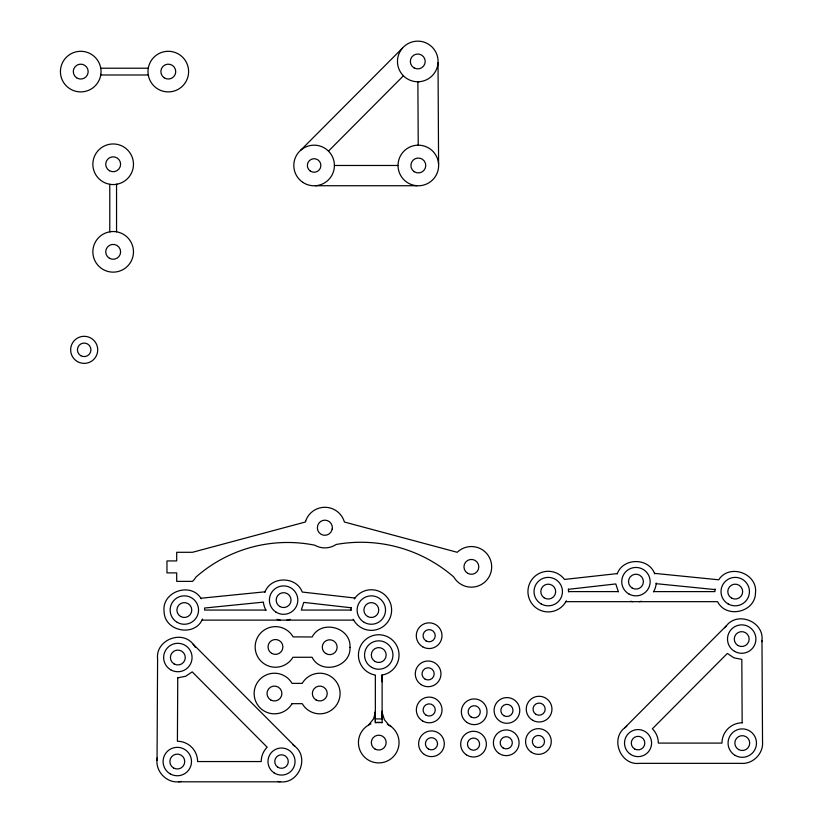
<?xml version="1.0" encoding="UTF-8"?>
<svg xmlns="http://www.w3.org/2000/svg" width="823" height="823" viewBox="0 0 823 823"><rect width="100%" height="100%" fill="white"/><g stroke="black" fill="none" stroke-linecap="round" stroke-linejoin="round"><path stroke-width="1.23" d="M157.039 760.215L157.594 658.853C155.331 640.294 181.595 629.42 193.117 644.142L294.901 746.286C309.623 757.808 298.739 784.072 280.19 781.809L178.622 781.809C165.824 783.095 154.426 770.122 157.388 757.582M382.067 681.814L382.119 675.045L382.119 722.604L375.35 722.604L375.35 711.144M382.119 711.144L382.119 718.921L375.35 718.921M351.02 610.296L351.164 607.641M761.975 640.407C764.228 621.849 737.964 610.964 726.442 625.686L624.667 727.83C609.946 739.352 620.82 765.616 639.378 763.353L740.937 763.353C752.736 764.485 763.651 753.559 762.53 741.77L761.975 640.407L761.841 641.724M656.229 582.982L656.096 584.309A20.308 20.308 0 0 1 654.172 590.636L653.544 591.809M715.094 588.949L714.93 591.603L653.657 591.614M264.841 592.334C270.602 576.059 296.249 575.853 302.236 592.046L354.96 598.043M617.199 573.888C623.001 557.469 648.925 557.469 654.717 573.888M202.551 619.03C194.722 637.475 164.25 631.416 164.075 611.386C161.637 591.5 191.059 581.511 201.224 598.774M566.347 600.8L565.71 601.963A20.297 20.297 0 0 1 535.701 607.569A20.297 20.297 0 0 1 534.055 577.077A20.297 20.297 0 0 1 564.496 579.433L617.322 573.59M354.312 598.969L355.073 597.889A20.297 20.297 0 0 1 385.514 595.533A20.297 20.297 0 0 1 383.868 626.015A20.297 20.297 0 0 1 353.859 620.408L353.221 619.246M724.826 627.795L726.442 625.686M328.47 151.123L403.414 75.809M300.724 150.208L402.509 48.063M368.591 725.022L373.57 718.87L375.309 712.481L375.329 715.701M624.667 727.83L626.776 726.215M290.138 619.338L287.011 620.12M639.358 601.664L639.924 601.572A20.308 20.308 0 0 0 641.22 601.274M381.388 675.169L382.695 674.953A20.297 20.297 0 0 0 395.616 643.761A20.297 20.297 0 0 0 361.863 643.761A20.297 20.297 0 0 0 374.774 674.953L375.35 675.045L375.35 722.604L376.09 722.481A20.297 20.297 0 0 1 381.388 722.481L382.119 722.604M181.255 781.459L178.622 781.809M568.415 589.319L615.789 583.939L618.371 591.809M200.843 598.249L265.088 591.809M742.274 722.789L740.937 722.841A20.297 20.297 0 0 0 721.966 743.097L658.349 743.097A20.297 20.297 0 0 0 652.402 728.746L727.357 653.431L733.941 657.834L741.821 659.377L742.161 722.8M100.735 68.216L148.294 68.216M100.735 74.986L148.294 74.986M334.416 165.474L398.034 165.474M315.446 185.731L417.004 185.731M568.539 591.603L618.258 591.603M565.864 601.664L717.594 601.664C726.246 619.04 755.319 612.333 755.483 592.93C757.901 573.384 729.24 563.138 718.726 579.793L654.48 573.364M265.911 610.059L204.639 610.059L204.526 608.032L263.411 602.127L263.473 602.755A20.308 20.308 0 0 0 265.397 609.092L266.024 610.265M351.03 610.059L301.311 610.059L303.78 602.395L351.154 607.765M201.964 620.12L353.705 620.12M280.19 781.809L277.557 781.459M656.157 583.682L715.033 589.577M632.558 601.664L630.706 601.274M280.211 620.12L279.645 620.028A20.308 20.308 0 0 1 277.084 619.338M387.304 724.24L391.1 726.503M292.793 744.671L294.901 746.286M193.117 644.142L195.442 647.372M382.191 712.646L384.372 719.734L388.888 725.022A20.297 20.297 0 0 1 393.703 756.327A20.297 20.297 0 0 1 362.11 754.249A20.297 20.297 0 0 1 370.967 723.849M568.405 589.186L568.549 591.84M438.031 62.785L438.587 164.147M417.878 81.755L418.228 145.177M116.547 184.27L116.547 231.829M109.778 184.27L109.778 231.829M177.747 677.823L177.408 741.245L178.622 741.286A20.297 20.297 0 0 1 197.602 761.553L261.21 761.553A20.297 20.297 0 0 1 267.156 747.191L192.212 671.877L185.628 676.28L177.747 677.823M350.001 647.31C351.051 667.319 320.991 675.21 312.071 657.268L292.926 657.279A20.297 20.297 0 0 1 262.578 662.628A20.297 20.297 0 0 1 261.909 631.817A20.297 20.297 0 0 1 292.463 635.85L293.091 636.879L312.174 636.971C321.279 619.122 351.246 627.311 350.001 647.31M100.859 74.255L100.643 75.562A20.297 20.297 0 0 1 69.451 88.483A20.297 20.297 0 0 1 69.451 54.719A20.297 20.297 0 0 1 100.643 67.64L100.859 68.947A20.297 20.297 0 0 1 100.859 74.255M148.387 67.64L148.171 68.947A20.297 20.297 0 0 0 148.171 74.255L148.387 75.562A20.297 20.297 0 0 0 179.579 88.483A20.297 20.297 0 0 0 179.579 54.719A20.297 20.297 0 0 0 148.387 67.64M332.163 529.045L331.957 529.93A7.448 7.448 0 0 1 322.719 534.991A7.448 7.448 0 0 1 317.668 525.753L317.832 525.208A7.438 7.438 0 0 1 332.06 525.671L332.163 526.144A7.438 7.438 0 0 1 332.163 529.045M305.652 521.072L305.354 522.019L192.479 552.295L176.698 552.295L176.698 560.926L166.966 560.926L166.966 572.89L176.698 572.89L176.698 581.367L192.551 581.367A20.297 20.297 0 0 0 195.113 578.322L195.823 577.201A138.542 138.542 0 0 1 314.725 545.176A20.297 20.297 0 0 0 336.154 544.476A141.237 141.237 0 0 1 453.792 577.005L454.502 578.137A20.297 20.297 0 0 0 483.379 583.229A20.297 20.297 0 0 0 487.216 554.146A20.297 20.297 0 0 0 457.989 551.595L457.238 552.295L344.384 522.019L344.096 521.072A20.297 20.297 0 0 0 305.652 521.072M292.021 703.675L291.805 704.056A20.297 20.297 0 0 1 261.395 709.076A20.297 20.297 0 0 1 261.066 678.255A20.297 20.297 0 0 1 291.579 682.617L292.021 683.368L302.216 683.368A20.297 20.297 0 0 1 332.842 677.967A20.297 20.297 0 0 1 332.842 709.076A20.297 20.297 0 0 1 302.216 703.675L292.021 703.675M117.123 184.177L115.817 184.393A20.297 20.297 0 0 1 110.519 184.393L109.202 184.177A20.297 20.297 0 0 1 96.281 152.985A20.297 20.297 0 0 1 130.044 152.985A20.297 20.297 0 0 1 117.123 184.177M110.519 231.705L109.202 231.921A20.297 20.297 0 0 0 96.281 263.113A20.297 20.297 0 0 0 130.044 263.113A20.297 20.297 0 0 0 117.123 231.921L115.817 231.705A20.297 20.297 0 0 0 110.519 231.705M419.102 81.714L417.775 81.755A20.297 20.297 0 0 1 399.978 51.684A20.297 20.297 0 0 1 434.894 50.542A20.297 20.297 0 0 1 419.102 81.714M418.331 145.177L417.004 145.218A20.297 20.297 0 0 0 401.213 176.379A20.297 20.297 0 0 0 436.128 175.237A20.297 20.297 0 0 0 418.331 145.177M532.676 720.279A12.859 12.859 0 0 0 551.966 709.148A12.859 12.859 0 0 0 532.676 698.007A12.859 12.859 0 0 0 532.676 720.279M536.061 714.415A6.09 6.09 0 0 0 545.196 709.148A6.09 6.09 0 0 0 536.061 703.871A6.09 6.09 0 0 0 536.061 714.415M531.277 752.191A12.859 12.859 0 0 0 551.256 742.336A12.859 12.859 0 0 0 532.738 729.97A12.859 12.859 0 0 0 531.277 752.191M535.382 746.77A6.09 6.09 0 0 0 544.517 741.502A6.09 6.09 0 0 0 535.382 736.225A6.09 6.09 0 0 0 535.382 746.77M500.497 721.565A12.859 12.859 0 0 0 519.786 710.434A12.859 12.859 0 0 0 500.497 699.303A12.859 12.859 0 0 0 500.497 721.565M503.882 715.712A6.09 6.09 0 0 0 513.017 710.434A6.09 6.09 0 0 0 503.882 705.157A6.09 6.09 0 0 0 503.882 715.712M499.098 753.477A12.859 12.859 0 0 0 519.076 743.622A12.859 12.859 0 0 0 500.559 731.256A12.859 12.859 0 0 0 499.098 753.477M503.203 748.056A6.09 6.09 0 0 0 512.338 742.788A6.09 6.09 0 0 0 503.203 737.511A6.09 6.09 0 0 0 503.203 748.056M467.063 722.481A12.859 12.859 0 0 0 487.031 712.625A12.859 12.859 0 0 0 468.513 700.26A12.859 12.859 0 0 0 467.063 722.481M471.157 717.059A6.09 6.09 0 0 0 480.293 711.782A6.09 6.09 0 0 0 471.157 706.515A6.09 6.09 0 0 0 471.157 717.059M466.374 754.825A12.859 12.859 0 0 0 486.352 744.98A12.859 12.859 0 0 0 467.834 732.604A12.859 12.859 0 0 0 466.374 754.825M470.478 749.414A6.09 6.09 0 0 0 479.614 744.136A6.09 6.09 0 0 0 470.478 738.859A6.09 6.09 0 0 0 470.478 749.414M424.329 754.454A12.859 12.859 0 0 0 444.297 744.599A12.859 12.859 0 0 0 425.779 732.223A12.859 12.859 0 0 0 424.329 754.454M428.423 749.033A6.09 6.09 0 0 0 437.558 743.755A6.09 6.09 0 0 0 428.423 738.488A6.09 6.09 0 0 0 428.423 749.033M173.571 767.993A7.448 7.448 0 0 0 184.743 761.553A7.448 7.448 0 0 0 173.571 755.103A7.448 7.448 0 0 0 173.571 767.993M170.186 773.857A14.217 14.217 0 0 0 191.512 761.553A14.217 14.217 0 0 0 170.186 749.239A14.217 14.217 0 0 0 170.186 773.857M174.137 663.976A7.448 7.448 0 0 0 185.298 657.526A7.448 7.448 0 0 0 174.137 651.075A7.448 7.448 0 0 0 174.137 663.976M273.997 772.807A13.538 13.538 0 0 0 295.025 762.437A13.538 13.538 0 0 0 275.53 749.403A13.538 13.538 0 0 0 273.997 772.807M277.752 767.17A6.769 6.769 0 0 0 288.266 761.995A6.769 6.769 0 0 0 278.524 755.483A6.769 6.769 0 0 0 277.752 767.17M170.752 669.84A14.217 14.217 0 0 0 192.068 657.526A14.217 14.217 0 0 0 170.752 645.211A14.217 14.217 0 0 0 170.752 669.84M731.503 598.054A7.448 7.448 0 0 0 742.675 591.603A7.448 7.448 0 0 0 731.503 585.153A7.448 7.448 0 0 0 731.503 598.054M544.106 597.796A7.448 7.448 0 0 0 555.669 592.087A7.448 7.448 0 0 0 544.949 584.927A7.448 7.448 0 0 0 544.106 597.796M628.854 593.969A14.217 14.217 0 0 0 650.17 581.655A14.217 14.217 0 0 0 628.854 569.341A14.217 14.217 0 0 0 628.854 593.969M632.239 588.106A7.448 7.448 0 0 0 643.401 581.655A7.448 7.448 0 0 0 632.239 575.205A7.448 7.448 0 0 0 632.239 588.106M541.133 603.917A14.217 14.217 0 0 0 562.459 591.603A14.217 14.217 0 0 0 541.133 579.289A14.217 14.217 0 0 0 541.133 603.917M728.118 603.917A14.217 14.217 0 0 0 749.444 591.603A14.217 14.217 0 0 0 728.118 579.289A14.217 14.217 0 0 0 728.118 603.917M738.55 749.547A7.448 7.448 0 0 0 749.712 743.097A7.448 7.448 0 0 0 738.55 736.647A7.448 7.448 0 0 0 738.55 749.547M735.165 755.411A14.217 14.217 0 0 0 756.481 743.097A14.217 14.217 0 0 0 735.165 730.783A14.217 14.217 0 0 0 735.165 755.411M737.984 645.52A7.448 7.448 0 0 0 749.156 639.07A7.448 7.448 0 0 0 737.984 632.63A7.448 7.448 0 0 0 737.984 645.52M630.531 754.352A13.538 13.538 0 0 0 651.559 743.982A13.538 13.538 0 0 0 632.064 730.958A13.538 13.538 0 0 0 630.531 754.352M634.667 748.961A6.769 6.769 0 0 0 644.821 743.097A6.769 6.769 0 0 0 634.667 737.233A6.769 6.769 0 0 0 634.667 748.961M734.6 651.384A14.217 14.217 0 0 0 755.925 639.07A14.217 14.217 0 0 0 734.6 626.766A14.217 14.217 0 0 0 734.6 651.384M422.755 721.071A12.859 12.859 0 0 0 442.033 709.94A12.859 12.859 0 0 0 422.755 698.809A12.859 12.859 0 0 0 422.755 721.071M426.139 715.218A6.09 6.09 0 0 0 435.274 709.94A6.09 6.09 0 0 0 426.139 704.663A6.09 6.09 0 0 0 426.139 715.218M420.985 684.541A12.859 12.859 0 0 0 440.953 674.695A12.859 12.859 0 0 0 422.446 662.32A12.859 12.859 0 0 0 420.985 684.541M425.079 679.129A6.09 6.09 0 0 0 434.215 673.852A6.09 6.09 0 0 0 425.079 668.574A6.09 6.09 0 0 0 425.079 679.129M422.724 646.827A12.859 12.859 0 0 0 442.002 635.695A12.859 12.859 0 0 0 422.724 624.554A12.859 12.859 0 0 0 422.724 646.827M426.098 640.973A6.09 6.09 0 0 0 435.233 635.695A6.09 6.09 0 0 0 426.098 630.418A6.09 6.09 0 0 0 426.098 640.973M375.021 661.486A7.448 7.448 0 0 0 386.182 655.036A7.448 7.448 0 0 0 375.021 648.586A7.448 7.448 0 0 0 375.021 661.486M375.021 749.053A7.448 7.448 0 0 0 386.182 742.603A7.448 7.448 0 0 0 375.021 736.163A7.448 7.448 0 0 0 375.021 749.053M371.636 667.35A14.217 14.217 0 0 0 392.952 655.036A14.217 14.217 0 0 0 371.636 642.722A14.217 14.217 0 0 0 371.636 667.35M467.659 573.302A7.448 7.448 0 0 0 478.821 566.862A7.448 7.448 0 0 0 467.659 560.412A7.448 7.448 0 0 0 467.659 573.302M325.671 653.472A7.448 7.448 0 0 0 337.142 647.578A7.448 7.448 0 0 0 326.299 640.592A7.448 7.448 0 0 0 325.671 653.472M271.703 653.369A7.448 7.448 0 0 0 282.906 646.971A7.448 7.448 0 0 0 271.775 640.469A7.448 7.448 0 0 0 271.703 653.369M270.726 699.972A7.448 7.448 0 0 0 281.898 693.522A7.448 7.448 0 0 0 270.726 687.071A7.448 7.448 0 0 0 270.726 699.972M316.073 699.972A7.448 7.448 0 0 0 327.235 693.522A7.448 7.448 0 0 0 316.073 687.071A7.448 7.448 0 0 0 316.073 699.972M80.798 355.701A6.769 6.769 0 0 0 90.952 349.837A6.769 6.769 0 0 0 80.798 343.973A6.769 6.769 0 0 0 80.798 355.701M77.413 361.564A13.538 13.538 0 0 0 97.721 349.837A13.538 13.538 0 0 0 77.413 338.119A13.538 13.538 0 0 0 77.413 361.564M180.618 616.499A7.448 7.448 0 0 0 191.78 610.059A7.448 7.448 0 0 0 180.618 603.609A7.448 7.448 0 0 0 180.618 616.499M367.603 616.499A7.448 7.448 0 0 0 378.765 610.059A7.448 7.448 0 0 0 367.603 603.609A7.448 7.448 0 0 0 367.603 616.499M275.715 611.931A14.217 14.217 0 0 0 297.792 601.037A14.217 14.217 0 0 0 277.32 587.355A14.217 14.217 0 0 0 275.715 611.931M279.882 606.551A7.448 7.448 0 0 0 291.054 600.111A7.448 7.448 0 0 0 279.882 593.661A7.448 7.448 0 0 0 279.882 606.551M364.219 622.363A14.217 14.217 0 0 0 385.534 610.059A14.217 14.217 0 0 0 364.219 597.745A14.217 14.217 0 0 0 364.219 622.363M177.233 622.363A14.217 14.217 0 0 0 198.559 610.059A14.217 14.217 0 0 0 177.233 597.745A14.217 14.217 0 0 0 177.233 622.363M414.195 171.668A7.448 7.448 0 0 0 425.758 165.958A7.448 7.448 0 0 0 415.039 158.798A7.448 7.448 0 0 0 414.195 171.668M310.353 171.102A6.769 6.769 0 0 0 320.867 165.917A6.769 6.769 0 0 0 311.125 159.405A6.769 6.769 0 0 0 310.353 171.102M302.833 182.356A20.297 20.297 0 0 0 334.375 166.802A20.297 20.297 0 0 0 305.138 147.266A20.297 20.297 0 0 0 302.833 182.356M414.051 67.898A7.448 7.448 0 0 0 425.213 61.447A7.448 7.448 0 0 0 414.051 55.007A7.448 7.448 0 0 0 414.051 67.898M109.438 258.278A7.448 7.448 0 0 0 120.611 251.838A7.448 7.448 0 0 0 109.438 245.388A7.448 7.448 0 0 0 109.438 258.278M109.438 170.711A7.448 7.448 0 0 0 120.611 164.261A7.448 7.448 0 0 0 109.438 157.821A7.448 7.448 0 0 0 109.438 170.711M76.59 77.794A7.448 7.448 0 0 0 88.164 72.085A7.448 7.448 0 0 0 77.434 64.924A7.448 7.448 0 0 0 76.59 77.794M164.168 77.794A7.448 7.448 0 0 0 175.731 72.085A7.448 7.448 0 0 0 165.012 64.924A7.448 7.448 0 0 0 164.168 77.794"/></g></svg>
